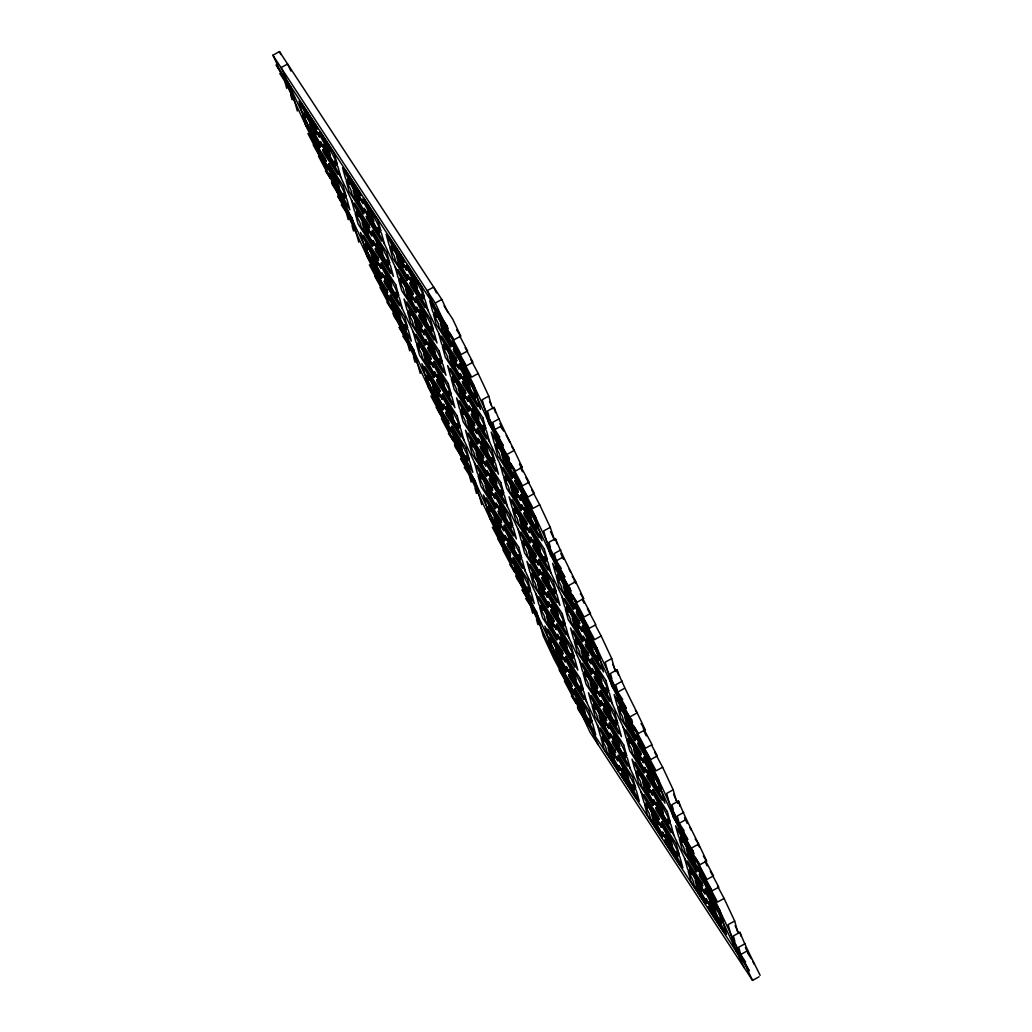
<?xml version="1.0" encoding="UTF-8"?>
<svg xmlns="http://www.w3.org/2000/svg" width="1032" height="1032" viewBox="0 0 1032 1032"><rect width="100%" height="100%" fill="white"/><g stroke="black" fill="none" stroke-linecap="round" stroke-linejoin="round"><path stroke-width="1.5" d="M759.075 976.775L752.522 980.4L590.201 732.552L272.925 55.225L279.478 51.6L441.799 299.448L447.952 312.593M294.662 98.246L292.043 99.691L290.598 94.48L294.352 100.194L297.332 110.979M356.143 229.478L353.512 230.923L352.08 225.711L355.821 231.426L358.801 242.21M272.925 55.225L435.246 303.073L441.799 299.448M444.031 305.885L452.751 319.185L460.685 336.122L454.132 339.747L449.204 332.24L461.072 354.569L467.625 350.945L459.472 335.594M417.612 360.71L414.993 362.155L413.548 356.943L417.302 362.658L420.282 373.442M470.902 359.781L478.203 373.52L471.65 377.144L454.132 344.185L466.361 365.857L472.914 362.232L465.148 347.603M478.203 373.52L488.768 396.095L482.228 399.719L485.208 410.504L488.949 416.219L487.517 411.007L494.057 407.382C502.132 427.996 513.175 446.933 522.153 467.354L515.6 470.979L510.685 463.471L522.54 485.801L529.093 482.176L519.457 464.026M499.346 418.67L492.793 422.294L494.818 429.596L499.733 437.117M494.818 429.596L501.371 425.971M507.667 454.041L514.22 450.416L511.614 446.43M531.648 489.645L539.672 504.751L533.118 508.376L515.613 475.417L527.829 497.089L534.383 493.464L525.907 477.506M539.672 504.751L550.25 527.326L543.696 530.951L546.676 541.736L550.43 547.45L548.985 542.239L555.538 538.614C563.614 559.228 574.643 578.165 583.622 598.586L577.082 602.211L572.154 594.703L584.022 617.033L590.575 613.408L582.409 598.057M560.827 549.901L554.274 553.526L556.287 560.827L561.215 568.348M556.287 560.827L562.84 557.203M569.148 585.273L575.701 581.648L572.205 576.333M540.562 623.173L537.943 624.618L536.498 619.406L540.239 625.121L543.232 635.905L553.797 658.481L571.315 691.44L559.086 669.768M595.309 624.992L601.14 635.983L594.587 639.608L577.082 606.648L589.311 628.32L595.851 624.695L587.389 608.738M601.14 635.983L611.718 658.558L605.165 662.183L608.158 672.967L611.899 678.682L610.454 673.47L617.007 669.845C625.082 690.46 636.125 709.397 645.103 729.817L638.55 733.442L633.635 725.935L645.49 748.252L652.043 744.64L643.142 727.883M622.296 681.133L615.743 684.758L617.768 692.059L622.683 699.58M617.768 692.059L624.321 688.434M630.617 716.505L637.17 712.88L635.428 710.222M654.598 752.109L662.621 767.215L656.068 770.839L638.563 737.867L650.779 759.552L657.332 755.927L651.682 745.285M662.621 767.215L673.199 789.79L666.646 793.414L669.626 804.199L673.38 809.914L671.935 804.702L678.488 801.077C686.564 821.691 697.593 840.629 706.572 861.049L700.019 864.674L695.104 857.166L706.959 879.483L713.512 875.858L705.359 860.507M683.764 812.365L677.224 815.989L679.237 823.291L684.164 830.812M679.237 823.291L685.79 819.666M692.085 847.736L698.638 844.112L695.155 838.797M717.524 886.075L724.09 898.446L717.537 902.071L700.031 869.099L712.248 890.784L718.801 887.159L710.326 871.202M724.09 898.446L734.668 921.021L728.115 924.646L731.095 935.431L734.848 941.145L733.404 935.934L739.957 932.309C745.762 947.234 753.128 960.882 760.12 975.343M745.246 943.596L738.693 947.221L740.718 954.523L745.633 962.043M740.718 954.523L747.258 950.898M456.583 329.866L460.685 336.122M287.644 81.734L433.737 304.788M279.814 73.582L284.742 81.102L286.754 88.404M501.023 427.055L503.668 431.079M519.689 463.6L522.153 467.354M325.428 170.951L330.343 178.459L318.488 156.142M341.295 204.813L346.21 212.334L348.236 219.635M574.14 580.874L575.843 583.493M580.345 593.581L583.622 598.586M386.897 302.183L391.825 309.69L379.957 287.36M402.764 336.045L407.679 343.566L409.704 350.867M616.207 671.626L614.698 669.342L611.718 658.558M641.001 723.561L645.103 729.817M448.378 433.414L453.293 440.922L441.425 418.592M464.232 467.277L469.16 474.797L471.173 482.099M677.676 802.857L676.179 800.574L673.199 789.79M697.942 844.64L699.644 847.259M703.295 856.044L706.572 861.049M509.847 564.646L514.762 572.154L502.907 549.824M525.714 598.508L530.629 606.029L532.654 613.331M747.8 953.323L751.309 958.689M571.315 695.878L576.243 703.385L564.375 681.056M591.71 730.824L737.803 953.891M506.17 435.182L509.937 442.277M569.148 569.251L570.657 572.089M428.074 310.606L410.555 277.634L422.785 299.306L421.34 294.094L425.081 299.822L428.074 310.606L438.639 333.181L456.157 366.141L443.928 344.469L445.373 349.68L441.632 343.966L438.639 333.181M384.485 244.055L366.979 211.096L379.195 232.768L377.764 227.556L381.505 233.284L384.485 244.055L395.062 266.643L412.581 299.603L400.352 277.93L401.796 283.142L398.042 277.415L395.062 266.643M489.542 441.838L472.037 408.865L484.253 430.538L482.808 425.326L486.562 431.053L489.542 441.838L500.12 464.413L517.625 497.372L505.409 475.7L506.854 480.912L503.1 475.197L500.12 464.413M689.84 827.458L691.35 830.296M340.908 177.517L323.403 144.557L335.619 166.229L334.175 161.018L337.928 166.733L340.908 177.517L351.486 200.092L368.992 233.064L356.775 211.392L358.22 216.604L354.466 210.876L351.486 200.092M551.011 573.07L533.505 540.097L545.722 561.769L544.29 556.558L548.031 562.285L551.011 573.07L561.589 595.645L579.094 628.604L566.878 606.932L568.322 612.144L564.568 606.429L561.589 595.645M752.818 961.527L754.327 964.365M402.39 308.749L384.872 275.789L397.101 297.461L395.656 292.25L399.397 297.964L402.39 308.749L412.955 331.324L430.473 364.296L418.244 342.624L419.689 347.836L415.948 342.108L412.955 331.324M507.434 506.518L489.929 473.559L502.145 495.231L500.701 490.019L504.455 495.747L507.434 506.518L518.012 529.106L535.518 562.066L523.301 540.394L524.746 545.606L520.992 539.878L518.012 529.106M612.492 704.301L594.974 671.329L607.203 693.001L605.758 687.789L609.499 693.517L612.492 704.301L623.07 726.876L640.575 759.836L628.346 738.164L629.791 743.375L626.05 737.661L623.07 726.876M307.91 133.554L325.415 166.526L313.199 144.841M463.858 439.98L446.353 407.021L458.569 428.693L457.124 423.481L460.878 429.196L463.858 439.98L474.436 462.555L491.942 495.528L479.725 473.856L481.17 479.067L477.416 473.34L474.436 462.555M568.916 637.75L551.398 604.791L563.627 626.463L562.182 621.251L565.923 626.979L568.916 637.75L579.481 660.338L596.999 693.298L584.77 671.626L586.215 676.837L582.474 671.11L579.481 660.338M673.961 835.533L656.455 802.561L668.672 824.233L667.227 819.021L670.981 824.749L673.961 835.533L684.538 858.108L702.044 891.067L689.827 869.396L691.272 874.607L687.518 868.892L684.538 858.108M369.379 264.785L386.897 297.745L374.668 276.073M525.327 571.212L507.821 538.253L520.038 559.925L518.606 554.713L522.347 560.428L525.327 571.212L535.905 593.787L553.41 626.759L541.194 605.087L542.639 610.299L538.885 604.571L535.905 593.787M630.384 768.982L612.879 736.022L625.095 757.694L623.65 752.483L627.404 758.21L630.384 768.982L640.962 791.57L658.468 824.529L646.251 802.857L647.696 808.069L643.942 802.341L640.962 791.57M430.86 396.017L448.365 428.977L436.149 407.305M586.808 702.444L569.29 669.484L581.519 691.156L580.074 685.945L583.828 691.659L586.808 702.444L597.386 725.019L614.891 757.991L602.662 736.306L604.107 741.531L600.366 735.803L597.386 725.019M492.328 527.249L509.834 560.208L497.618 538.536M489.658 401.629L493.077 408.93M499.914 423.533L502.649 429.364M520.438 467.328L522.489 471.701M550.52 531.557L554.623 540.317L550.25 527.326M560.776 553.449L563.511 559.292M582.654 600.16L584.022 603.075M612.75 664.389L616.168 671.69M644.2 731.533L646.251 735.919M673.599 794.305L677.702 803.064M684.538 817.667L687.273 823.497M705.062 861.449L707.114 865.835M735.145 925.678L738.564 932.98M745.401 947.582L748.136 953.413M436.42 292.895L433.685 287.064L427.132 290.689L744.407 968.003M435.246 303.073L752.522 980.4M290.895 71.053L287.593 63.997L281.039 67.622L598.315 744.936M279.478 51.6L280.846 54.515M739.957 932.309L741.041 936.217M734.668 921.021L737.648 931.806M678.488 801.077L679.92 806.289M617.007 669.845L618.452 675.057M555.9 539.917L556.983 543.825M494.057 407.382L495.502 412.594M488.768 396.095L491.335 405.331M481.75 504.674L478.771 493.889L475.017 488.175L476.462 493.386M290.689 86.985L276.163 64.797C282.381 75.762 288.689 86.236 293.681 97.769L290.689 86.985M316.463 126.33L301.937 104.155L319.443 137.114L310.206 118.383L317.237 129.116L316.463 126.33M334.278 153.523L319.752 131.348C325.957 142.3 332.278 152.775 337.258 164.307L334.278 153.523M360.039 192.868L345.514 170.693L363.032 203.652L353.783 184.922L360.813 195.654L360.039 192.868M377.854 220.061L363.328 197.886C369.546 208.851 375.854 219.326 380.834 230.845L377.854 220.061M403.628 259.419L389.103 237.231L406.608 270.19L397.359 251.46L404.389 262.192L403.628 259.419M421.43 286.599L406.905 264.424C413.123 275.389 419.431 285.864 424.41 297.384L421.43 286.599M447.204 325.957L432.679 303.769L450.184 336.742L440.948 317.998L447.965 328.731L447.204 325.957M328.318 147.641L318.475 132.612L330.33 154.942L328.318 147.641M371.894 214.179L362.051 199.15L373.919 221.48L371.894 214.179M415.47 280.717L405.628 265.688L417.496 288.018L415.47 280.717M305.691 117.713L301.937 111.998L298.957 101.213L316.476 134.173L304.247 112.501L305.691 117.713M349.267 184.264L345.527 178.536L342.534 167.752L360.052 200.711L347.823 179.039L349.267 184.264M392.844 250.802L389.103 245.074L386.123 234.29L403.628 267.249L391.412 245.577L392.844 250.802M436.433 317.34L432.679 311.612L429.699 300.828L447.204 333.8L434.988 312.115L436.433 317.34M321.404 146.118L311.561 131.09L309.536 123.788L321.404 146.118M364.98 212.656L355.137 197.628L353.112 190.327L364.98 212.656M408.556 279.195L398.713 264.179L396.688 256.865L408.556 279.195M452.132 345.733L442.289 330.717L440.277 323.416L452.132 345.733M315.611 138.881L308.581 128.149L307.136 122.937L302.621 114.423L305.601 125.207L320.126 147.395L315.611 138.881M329.66 160.347L322.642 149.614L323.403 152.401L337.928 174.576L320.423 141.616L329.66 160.347M359.188 205.42L352.157 194.687L350.712 189.475L346.197 180.974L349.177 191.746L363.703 213.934L359.188 205.42M373.249 226.885L366.218 216.152L366.979 218.939L381.505 241.114L363.999 208.154L373.249 226.885M402.764 271.971L395.733 261.238L394.288 256.013L389.773 247.512L392.753 258.297L407.279 280.472L402.764 271.971M416.825 293.423L409.794 282.691L410.568 285.477L425.094 307.665L407.575 274.693L416.825 293.423M446.34 338.509L439.31 327.776L437.865 322.552L433.35 314.05L436.33 324.835L450.855 347.01L446.34 338.509M460.401 359.975L453.37 349.242L454.145 352.015L468.67 374.203L451.165 341.244L460.401 359.975M325.415 158.683L310.89 136.495L328.395 169.467L319.159 150.724L326.189 161.456L325.415 158.683M343.217 185.863L328.692 163.688C334.91 174.653 341.218 185.128 346.197 196.648L343.217 185.863M368.992 225.221L354.466 203.033L371.972 236.005L362.735 217.275L369.766 228.007L368.992 225.221M386.794 252.414L372.268 230.226C378.486 241.191 384.794 251.666 389.786 263.186L386.794 252.414M412.568 291.759L398.042 269.584L415.548 302.544L406.311 283.813L413.342 294.546L412.568 291.759M430.383 318.952L415.857 296.764C422.062 307.73 428.383 318.204 433.363 329.724L430.383 318.952M456.144 358.298L441.619 336.122L459.137 369.082L449.887 350.351L456.918 361.084L456.144 358.298M473.959 385.491L459.433 363.303C465.638 374.268 471.959 384.743 476.939 396.275L473.959 385.491M337.258 179.981L327.428 164.965L339.283 187.295L337.258 179.981M380.847 246.519L371.004 231.503L382.859 253.833L380.847 246.519M424.423 313.07L414.58 298.042L426.435 320.372L424.423 313.07M467.999 379.608L458.156 364.58L470.012 386.91L467.999 379.608M336.097 182.625L332.356 176.911L349.861 209.87L346.881 199.086L343.127 193.358L344.572 198.583L336.097 182.625M379.673 249.164L375.932 243.449L393.437 276.408L390.457 265.624L386.703 259.896L388.148 265.121L379.673 249.164M423.262 315.715L419.508 309.987L437.013 342.947L434.033 332.162L430.28 326.435L431.724 331.659L423.262 315.715M466.838 382.253L463.084 376.525L480.59 409.485L477.61 398.7L473.869 392.986L475.3 398.197L466.838 382.253M373.919 245.01L364.09 229.981L362.064 222.68L373.919 245.01M417.508 311.548L407.666 296.519L405.64 289.218L417.508 311.548M461.085 378.086L451.242 363.058L449.217 355.756L461.085 378.086M338.612 192.7L331.582 181.967L332.356 184.741L346.881 206.929L329.376 173.957L338.612 192.7M368.127 237.773L361.11 227.04L359.665 221.815L355.137 213.314L358.13 224.099L372.655 246.274L368.127 237.773M382.188 259.238L375.158 248.506L375.932 251.279L390.457 273.467L372.952 240.508L382.188 259.238M411.716 304.311L404.686 293.578L403.241 288.367L398.726 279.853L401.706 290.637L416.231 312.812L411.716 304.311M425.764 325.777L418.747 315.044L419.508 317.83L434.033 340.005L416.528 307.046L425.764 325.777M455.293 370.849L448.262 360.116L446.817 354.905L442.302 346.391L445.282 357.175L459.808 379.35L455.293 370.849M469.354 392.315L462.323 381.582L463.084 384.368L477.61 406.543L460.104 373.584L469.354 392.315M498.869 437.387L491.838 426.655L490.393 421.443L485.878 412.929L488.858 423.713L503.384 445.901L498.869 437.387M352.17 218.216L337.645 196.028C343.862 206.993 350.171 217.468 355.15 229.001L352.17 218.216M377.944 257.561L363.419 235.386L380.924 268.346L371.675 249.615L378.705 260.348L377.944 257.561M395.746 284.755L381.221 262.579C387.439 273.532 393.747 284.006 398.726 295.539L395.746 284.755M421.52 324.1L406.995 301.925L424.5 334.884L415.264 316.153L422.282 326.886L421.52 324.1M439.322 351.293L424.797 329.118C431.015 340.083 437.323 350.558 442.302 362.077L439.322 351.293M465.097 390.651L450.571 368.463L468.077 401.422L458.84 382.691L465.871 393.424L465.097 390.651M482.899 417.831L468.373 395.656C474.591 406.621 480.899 417.096 485.891 428.615L482.899 417.831M508.673 457.189L494.147 435.001L511.653 467.973L502.416 449.23L509.447 459.962L508.673 457.189M389.786 278.872L379.944 263.844L391.812 286.174L389.786 278.872M433.363 345.41L423.52 330.382L435.388 352.712L433.363 345.41M476.939 411.949L467.109 396.92L478.964 419.25L476.939 411.949M432.202 348.055L428.461 342.327L445.966 375.287L442.986 364.515L439.232 358.788L440.677 363.999L432.202 348.055M367.16 248.944L363.419 243.23L360.439 232.445L377.944 265.405L365.728 243.733L367.16 248.944M410.749 315.495L406.995 309.768L404.015 298.983L421.52 331.943L409.304 310.271L410.749 315.495M454.325 382.034L450.571 376.306L447.591 365.522L465.097 398.481L452.88 376.809L454.325 382.034M497.901 448.572L494.147 442.844L491.168 432.06L508.673 465.032L496.457 443.347L497.901 448.572M382.872 277.35L373.029 262.322L371.017 255.02L382.872 277.35M426.448 343.888L416.606 328.86L414.593 321.558L426.448 343.888M470.024 410.426L460.182 395.411L458.169 388.097L470.024 410.426M513.601 476.965L503.771 461.949L501.745 454.648L513.601 476.965M377.08 270.113L370.049 259.38L368.605 254.169L364.09 245.655L367.07 256.439L381.595 278.627L377.08 270.113M391.141 291.579L384.11 280.846L384.884 283.632L399.41 305.807L381.892 272.848L391.141 291.579M420.656 336.651L413.626 325.918L412.194 320.707L407.666 312.206L410.646 322.977L425.184 345.165L420.656 336.651M434.717 358.117L427.687 347.384L428.461 350.171L442.986 372.346L425.481 339.386L434.717 358.117M464.232 403.202L457.215 392.47L455.77 387.245L451.242 378.744L454.235 389.528L468.76 411.703L464.232 403.202M478.293 424.655L471.263 413.922L472.037 416.709L486.562 438.897L469.057 405.924L478.293 424.655M507.821 469.741L500.791 459.008L499.346 453.783L494.831 445.282L497.811 456.067L512.336 478.242L507.821 469.741M521.87 491.206L514.839 480.473L515.613 483.247L530.138 505.435L512.633 472.475L521.87 491.206M386.884 289.915L372.358 267.727L389.864 300.699L380.627 281.955L387.658 292.688L386.884 289.915M404.699 317.095L390.173 294.92C396.378 305.885 402.699 316.36 407.679 327.879L404.699 317.095M430.46 356.453L415.935 334.265L433.453 367.237L424.204 348.506L431.234 359.239L430.46 356.453M448.275 383.633L433.75 361.458C439.955 372.423 446.276 382.898 451.255 394.418L448.275 383.633M474.049 422.991L459.524 400.816L477.029 433.775L467.78 415.045L474.81 425.777L474.049 422.991M491.851 450.184L477.326 427.996C483.544 438.961 489.852 449.436 494.831 460.956L491.851 450.184M517.625 489.529L503.1 467.354L520.605 500.314L511.369 481.583L518.387 492.316L517.625 489.529M535.427 516.722L520.902 494.534C527.12 505.499 533.428 515.974 538.407 527.507L535.427 516.722M398.739 311.213L388.896 296.197L400.751 318.514L398.739 311.213M442.315 377.751L432.473 362.735L444.341 385.065L442.315 377.751M485.891 444.302L476.049 429.273L487.917 451.603L485.891 444.302M529.468 510.84L519.625 495.812L531.493 518.141L529.468 510.84M397.578 313.857L393.824 308.129L411.329 341.102L408.35 330.317L404.596 324.59L406.04 329.814L397.578 313.857M441.154 380.395L437.4 374.68L454.906 407.64L451.926 396.856L448.185 391.128L449.617 396.353L441.154 380.395M463.265 414.374L459.524 408.646L456.544 397.875L474.049 430.834L461.833 409.162L463.265 414.374M484.73 446.946L480.977 441.219L498.495 474.178L495.502 463.394L491.761 457.666L493.206 462.891L484.73 446.946M528.307 513.485L524.553 507.757L542.071 540.716L539.091 529.932L535.337 524.217L536.782 529.429L528.307 513.485M435.401 376.241L425.558 361.213L423.533 353.912L435.401 376.241M478.977 442.78L469.134 427.751L467.109 420.45L478.977 442.78M522.553 509.318L512.711 494.289L510.698 486.988L522.553 509.318M400.081 323.932L393.063 313.199L393.824 315.973L408.35 338.161L390.844 305.188L400.081 323.932M429.609 369.005L422.578 358.272L421.133 353.047L416.618 344.546L419.598 355.33L434.124 377.506L429.609 369.005M443.67 390.47L436.639 379.737L437.4 382.511L451.926 404.699L434.42 371.739L443.67 390.47M473.185 435.543L466.154 424.81L464.71 419.598L460.195 411.084L463.175 421.869L477.7 444.044L473.185 435.543M487.246 457.008L480.215 446.276L480.989 449.062L495.515 471.237L477.997 438.278L487.246 457.008M516.761 502.081L509.731 491.348L508.286 486.137L503.771 477.623L506.751 488.407L521.276 510.582L516.761 502.081M530.822 523.547L523.792 512.814L524.566 515.6L539.091 537.775L521.586 504.816L530.822 523.547M560.337 568.619L553.32 557.886L551.875 552.675L547.347 544.161L550.34 554.945L564.865 577.133L560.337 568.619M413.638 349.448L399.113 327.26C405.331 338.225 411.639 348.7 416.618 360.233L413.638 349.448M439.413 388.793L424.887 366.618L442.393 399.577L433.156 380.847L440.187 391.58L439.413 388.793M457.215 415.986L442.689 393.811C448.907 404.763 455.215 415.238 460.208 426.771L457.215 415.986M482.989 455.331L468.464 433.156L485.969 466.116L476.732 447.385L483.763 458.118L482.989 455.331M500.804 482.525L486.265 460.349C492.483 471.314 498.804 481.789 503.784 493.309L500.804 482.525M526.565 521.882L512.04 499.694L529.558 532.654L520.309 513.923L527.339 524.656L526.565 521.882M544.38 549.063L529.855 526.888C536.06 537.853 542.38 548.327 547.36 559.847L544.38 549.063M570.154 588.421L555.616 566.233L573.134 599.205L563.885 580.461L570.915 591.194L570.154 588.421M451.268 410.104L441.425 395.075L453.28 417.405L451.268 410.104M494.844 476.642L485.001 461.614L496.856 483.943L494.844 476.642M538.42 543.18L528.577 528.152L540.433 550.482L538.42 543.18M428.641 380.176L424.887 374.461L421.907 363.677L439.413 396.636L427.196 374.964L428.641 380.176M472.217 446.727L468.464 440.999L465.484 430.215L482.989 463.175L470.773 441.502L472.217 446.727M515.794 513.265L512.053 507.538L509.06 496.753L526.578 529.713L514.349 508.041L515.794 513.265M559.37 579.803L555.629 574.076L552.649 563.291L570.154 596.264L557.925 574.579L559.37 579.803M444.341 408.582L434.511 393.553L432.485 386.252L444.341 408.582M487.917 475.12L478.087 460.091L476.062 452.79L487.917 475.12M531.506 541.658L521.663 526.643L519.638 519.328L531.506 541.658M575.082 608.196L565.239 593.181L563.214 585.879L575.082 608.196M438.548 401.345L431.531 390.612L430.086 385.4L425.558 376.886L428.551 387.671L443.076 409.859L438.548 401.345M452.609 422.81L445.579 412.078L446.353 414.864L460.878 437.039L443.373 404.08L452.609 422.81M482.137 467.883L475.107 457.15L473.662 451.939L469.147 443.438L472.127 454.209L486.653 476.397L482.137 467.883M496.186 489.349L489.155 478.616L489.929 481.402L504.455 503.577L486.949 470.618L496.186 489.349M525.714 534.421L518.683 523.701L517.238 518.477L512.723 509.976L515.703 520.76L530.229 542.935L525.714 534.421M539.775 555.887L532.744 545.154L533.505 547.94L548.031 570.128L530.525 537.156L539.775 555.887M569.29 600.972L562.259 590.24L560.815 585.015L556.3 576.514L559.279 587.298L573.805 609.473L569.29 600.972M583.351 622.438L576.32 611.705L577.094 614.479L591.62 636.667L574.102 603.694L583.351 622.438M448.365 421.146L433.84 398.958L451.345 431.918L442.096 413.187L449.126 423.92L448.365 421.146M466.167 448.327L451.642 426.152C457.86 437.117 464.168 447.591 469.147 459.111L466.167 448.327M491.942 487.685L477.416 465.497L494.921 498.469L485.685 479.738L492.703 490.471L491.942 487.685M509.743 514.865L495.218 492.69C501.436 503.655 507.744 514.13 512.723 525.649L509.743 514.865M535.518 554.223L520.992 532.048L538.498 565.007L529.261 546.276L536.292 557.009L535.518 554.223M553.32 581.416L538.794 559.228C545.012 570.193 551.32 580.668 556.312 592.187L553.32 581.416M579.094 620.761L564.568 598.586L582.074 631.545L572.837 612.815L579.868 623.547L579.094 620.761M596.896 647.954L582.37 625.766C588.588 636.731 594.896 647.206 599.889 658.739L596.896 647.954M460.208 442.444L450.365 427.429L462.233 449.746L460.208 442.444M503.784 508.982L493.941 493.967L505.809 516.297L503.784 508.982M547.36 575.534L537.53 560.505L549.385 582.835L547.36 575.534M590.949 642.072L581.106 627.043L592.961 649.373L590.949 642.072M459.047 445.089L455.293 439.361L472.811 472.333L469.818 461.549L466.077 455.822L467.522 461.046L459.047 445.089M502.623 511.627L498.869 505.912L516.387 538.872L513.407 528.087L509.653 522.36L511.098 527.584L502.623 511.627M546.199 578.165L542.458 572.45L559.963 605.41L556.983 594.625L553.229 588.898L554.674 594.122L546.199 578.165M589.775 644.716L586.034 638.989L603.539 671.948L600.56 661.164L596.806 655.449L598.25 660.661L589.775 644.716M496.869 507.473L487.027 492.445L485.014 485.143L496.869 507.473M540.446 574.011L530.603 558.983L528.59 551.681L540.446 574.011M584.022 640.55L574.192 625.521L572.167 618.22L584.022 640.55M461.562 455.164L454.532 444.431L455.305 447.204L469.831 469.392L452.313 436.42L461.562 455.164M491.077 500.236L484.047 489.503L482.602 484.279L478.087 475.778L481.067 486.562L495.592 508.737L491.077 500.236M505.138 521.702L498.108 510.969L498.882 513.743L513.407 535.931L495.902 502.971L505.138 521.702M534.653 566.774L527.636 556.042L526.191 550.83L521.663 542.316L524.656 553.1L539.181 575.275L534.653 566.774M548.714 588.24L541.684 577.507L542.458 580.294L556.983 602.469L539.478 569.509L548.714 588.24M578.243 633.313L571.212 622.58L569.767 617.368L565.252 608.854L568.232 619.639L582.758 641.814L578.243 633.313M592.291 654.778L585.26 644.045L586.034 646.832L600.56 669.007L583.054 636.047L592.291 654.778M621.819 699.851L614.788 689.118L613.343 683.906L608.828 675.392L611.808 686.177L626.334 708.365L621.819 699.851M475.12 480.68L460.595 458.492C466.799 469.457 473.12 479.932 478.1 491.464L475.12 480.68M500.881 520.025L486.356 497.85L503.874 530.809L494.625 512.078L501.655 522.811L500.881 520.025M518.696 547.218L504.171 525.043C510.376 535.995 516.697 546.47 521.676 558.002L518.696 547.218M544.47 586.563L529.945 564.388L547.45 597.347L538.201 578.617L545.231 589.349L544.47 586.563M562.272 613.756L547.747 591.581C553.965 602.546 560.273 613.021 565.252 624.541L562.272 613.756M588.047 653.114L573.521 630.926L591.026 663.886L581.79 645.155L588.808 655.888L588.047 653.114M605.848 680.294L591.323 658.119C597.541 669.084 603.849 679.559 608.828 691.079L605.848 680.294M631.623 719.652L617.097 697.464L634.603 730.437L625.366 711.693L632.397 722.426L631.623 719.652M512.736 541.336L502.894 526.307L514.749 548.637L512.736 541.336M556.312 607.874L546.47 592.845L558.338 615.175L556.312 607.874M599.889 674.412L590.046 659.384L601.914 681.713L599.889 674.412M490.11 511.408L486.369 505.693L483.376 494.909L500.894 527.868L488.665 506.196L490.11 511.408M533.686 577.959L529.945 572.231L526.965 561.447L544.47 594.406L532.254 572.734L533.686 577.959M577.275 644.497L573.521 638.769L570.541 627.985L588.047 660.944L575.83 639.272L577.275 644.497M620.851 711.035L617.097 705.308L614.117 694.523L631.623 727.483L619.406 705.811L620.851 711.035M505.822 539.813L495.979 524.785L493.954 517.483L505.822 539.813M549.398 606.352L539.555 591.323L537.53 584.022L549.398 606.352M592.974 672.89L583.132 657.874L581.119 650.56L592.974 672.89M636.551 739.428L626.708 724.412L624.695 717.098L636.551 739.428M500.03 532.577L492.999 521.844L491.555 516.632L487.04 508.118L490.019 518.903L504.545 541.091L500.03 532.577M514.091 554.042L507.06 543.309L507.821 546.096L522.347 568.271L504.842 535.311L514.091 554.042M543.606 599.115L536.576 588.382L535.131 583.17L530.616 574.669L533.596 585.441L548.121 607.629L543.606 599.115M557.667 620.58L550.637 609.847L551.41 612.634L565.936 634.809L548.418 601.85L557.667 620.58M587.182 665.653L580.152 654.933L578.707 649.708L574.192 641.207L577.172 651.979L591.697 674.167L587.182 665.653M601.243 687.119L594.213 676.386L594.987 679.172L609.512 701.36L592.007 668.388L601.243 687.119M630.758 732.204L623.728 721.471L622.296 716.247L617.768 707.746L620.761 718.53L635.286 740.705L630.758 732.204M644.819 753.67L637.789 742.937L638.563 745.71L653.088 767.898L635.583 734.926L644.819 753.67M509.834 552.378L495.308 530.19L512.814 563.149L503.577 544.419L510.608 555.152L509.834 552.378M527.636 579.558L513.11 557.383C519.328 568.348 525.636 578.823 530.629 590.343L527.636 579.558M553.41 618.916L538.885 596.728L556.39 629.701L547.154 610.97L554.184 621.703L553.41 618.916M571.225 646.096L556.687 623.921C562.904 634.886 569.212 645.361 574.205 656.881L571.225 646.096M596.986 685.454L582.461 663.279L599.979 696.239L590.73 677.508L597.76 688.241L596.986 685.454M614.801 712.648L600.276 690.46C606.481 701.425 612.802 711.899 617.781 723.419L614.801 712.648M640.575 751.993L626.037 729.817L643.555 762.777L634.306 744.046L641.336 754.779L640.575 751.993M658.377 779.186L643.852 756.998C650.07 767.963 656.378 778.438 661.357 789.97L658.377 779.186M521.676 573.676L511.846 558.66L523.701 580.977L521.676 573.676M565.265 640.214L555.422 625.198L567.278 647.528L565.265 640.214M608.841 706.765L598.999 691.737L610.854 714.067L608.841 706.765M652.418 773.303L642.575 758.275L654.443 780.605L652.418 773.303M520.515 576.32L516.774 570.593L534.279 603.565L531.299 592.781L527.545 587.053L528.99 592.278L520.515 576.32M564.091 642.859L560.35 637.144L577.856 670.103L574.876 659.319L571.122 653.591L572.567 658.816L564.091 642.859M607.68 709.397L603.926 703.682L621.432 736.642L618.452 725.857L614.698 720.13L616.143 725.354L607.68 709.397M651.257 775.948L647.503 770.22L665.008 803.18L662.028 792.395L658.287 786.681L659.732 791.892L651.257 775.948M558.338 638.705L548.508 623.676L546.483 616.375L558.338 638.705M601.927 705.243L592.084 690.214L590.059 682.913L601.927 705.243M645.503 771.781L635.66 756.753L633.635 749.451L645.503 771.781M523.03 586.395L516 575.663L516.774 578.436L531.299 600.624L513.794 567.652L523.03 586.395M552.559 631.468L545.528 620.735L544.083 615.511L539.568 607.01L542.548 617.794L557.074 639.969L552.559 631.468M566.607 652.933L559.576 642.201L560.35 644.974L574.876 667.162L557.37 634.203L566.607 652.933M596.135 698.006L589.104 687.273L587.659 682.062L583.144 673.548L586.124 684.332L600.65 706.507L596.135 698.006M610.196 719.472L603.165 708.739L603.926 711.525L618.452 733.7L600.947 700.741L610.196 719.472M639.711 764.544L632.681 753.812L631.236 748.6L626.721 740.086L629.701 750.87L644.226 773.045L639.711 764.544M653.772 786.01L646.742 775.277L647.503 778.063L662.041 800.239L644.523 767.279L653.772 786.01M683.287 831.082L676.257 820.35L674.812 815.138L670.297 806.624L673.277 817.409L687.802 839.597L683.287 831.082M536.588 611.912L522.063 589.723C528.281 600.688 534.589 611.163 539.568 622.696L536.588 611.912M562.363 651.257L547.837 629.081L565.342 662.041L556.106 643.31L563.124 654.043L562.363 651.257M580.165 678.45L565.639 656.262C571.857 667.227 578.165 677.702 583.144 689.234L580.165 678.45M605.939 717.795L591.413 695.62L608.919 728.579L599.682 709.848L606.713 720.581L605.939 717.795M623.741 744.988L609.215 722.813C615.433 733.778 621.741 744.253 626.721 755.772L623.741 744.988M649.515 784.346L634.99 762.158L652.495 795.117L643.259 776.387L650.289 787.119L649.515 784.346M667.317 811.526L652.792 789.351C659.009 800.316 665.317 810.791 670.31 822.311L667.317 811.526M693.091 850.884L678.566 828.696L696.084 861.668L686.835 842.925L693.865 853.658L693.091 850.884M574.205 672.567L564.362 657.539L576.23 679.869L574.205 672.567M617.781 739.106L607.951 724.077L619.806 746.407L617.781 739.106M661.37 805.644L651.527 790.615L663.383 812.945L661.37 805.644M551.591 642.639L547.837 636.925L544.857 626.14L562.363 659.1L550.146 637.428L551.591 642.639M595.167 709.19L591.413 703.463L588.433 692.678L605.939 725.638L593.722 703.966L595.167 709.19M638.744 775.729L634.99 770.001L632.01 759.217L649.515 792.176L637.299 770.504L638.744 775.729M682.32 842.267L678.579 836.539L675.586 825.755L693.104 858.714L680.875 837.042L682.32 842.267M567.29 671.045L557.448 656.017L555.435 648.715L567.29 671.045M610.867 737.583L601.024 722.555L599.012 715.253L610.867 737.583M654.443 804.122L644.613 789.106L642.588 781.792L654.443 804.122M698.032 870.66L688.189 855.644L686.164 848.33L698.032 870.66M561.498 663.808L554.468 653.075L553.023 647.864L548.508 639.35L551.488 650.134L566.013 672.322L561.498 663.808M575.559 685.274L568.529 674.541L569.303 677.327L583.828 699.503L566.323 666.543L575.559 685.274M605.075 730.346L598.057 719.614L596.612 714.402L592.084 705.901L595.077 716.672L609.602 738.86L605.075 730.346M619.135 751.812L612.105 741.079L612.879 743.866L627.404 766.041L609.899 733.081L619.135 751.812M648.664 796.885L641.633 786.152L640.188 780.94L635.673 772.439L638.653 783.211L653.179 805.399L648.664 796.885M662.712 818.35L655.681 807.617L656.455 810.404L670.981 832.579L653.475 799.619L662.712 818.35M692.24 863.436L685.209 852.703L683.764 847.478L679.25 838.977L682.229 849.762L696.755 871.937L692.24 863.436M706.288 884.901L699.27 874.168L700.031 876.942L714.557 899.13L697.052 866.158L706.288 884.901M571.302 683.61L556.777 661.422L574.295 694.381L565.046 675.65L572.076 686.383L571.302 683.61M589.117 710.79L574.592 688.615C580.797 699.58 587.118 710.055 592.097 721.574L589.117 710.79M614.891 750.148L600.353 727.96L617.871 760.932L608.622 742.202L615.653 752.921L614.891 750.148M632.693 777.328L618.168 755.153C624.386 766.118 630.694 776.593 635.673 788.113L632.693 777.328M658.468 816.686L643.942 794.511L661.447 827.471L652.211 808.74L659.229 819.472L658.468 816.686M676.27 843.879L661.744 821.691C667.962 832.656 674.27 843.131 679.25 854.651L676.27 843.879M702.044 883.224L687.518 861.049L705.024 894.009L695.787 875.278L702.818 886.011L702.044 883.224M719.846 910.418L705.32 888.229C711.538 899.194 717.846 909.669 722.826 921.202L719.846 910.418M583.157 704.908L573.315 689.879L585.17 712.209L583.157 704.908M626.734 771.446L616.891 756.43L628.759 778.76L626.734 771.446M670.31 837.997L660.467 822.968L672.335 845.298L670.31 837.997M713.886 904.535L704.056 889.507L715.911 911.837L713.886 904.535M581.996 707.552L578.243 701.824L595.748 734.797L592.768 724.013L589.027 718.285L590.459 723.509L581.996 707.552M625.573 774.09L621.819 768.376L639.324 801.335L636.344 790.551L632.603 784.823L634.048 790.048L625.573 774.09M669.149 840.629L665.395 834.914L682.913 867.873L679.92 857.089L676.179 851.361L677.624 856.586L669.149 840.629M712.725 907.18L708.984 901.452L726.489 934.412L723.509 923.627L719.756 917.912L721.2 923.124L712.725 907.18M619.819 769.937L609.977 754.908L607.951 747.607L619.819 769.937M663.395 836.475L653.553 821.446L651.54 814.145L663.395 836.475M706.972 903.013L697.129 887.984L695.117 880.683L706.972 903.013M584.512 717.614L577.481 706.894L578.243 709.668L592.768 731.856L575.263 698.883L584.512 717.614M614.027 762.7L606.997 751.967L605.552 746.742L601.037 738.241L604.017 749.026L618.542 771.201L614.027 762.7M628.088 784.165L621.058 773.432L621.819 776.206L636.357 798.394L618.839 765.434L628.088 784.165M657.603 829.238L650.573 818.505L649.128 813.281L644.613 804.779L647.593 815.564L662.118 837.739L657.603 829.238M671.664 850.703L664.634 839.971L665.408 842.757L679.933 864.932L662.415 831.973L671.664 850.703M701.179 895.776L694.149 885.043L692.717 879.832L688.189 871.318L691.182 882.102L705.707 904.277L701.179 895.776M715.241 917.242L708.21 906.509L708.984 909.295L723.509 931.47L706.004 898.511L715.241 917.242M744.756 962.314L737.738 951.581L736.293 946.37L731.765 937.856L734.758 948.64L749.284 970.828L744.756 962.314"/></g></svg>
